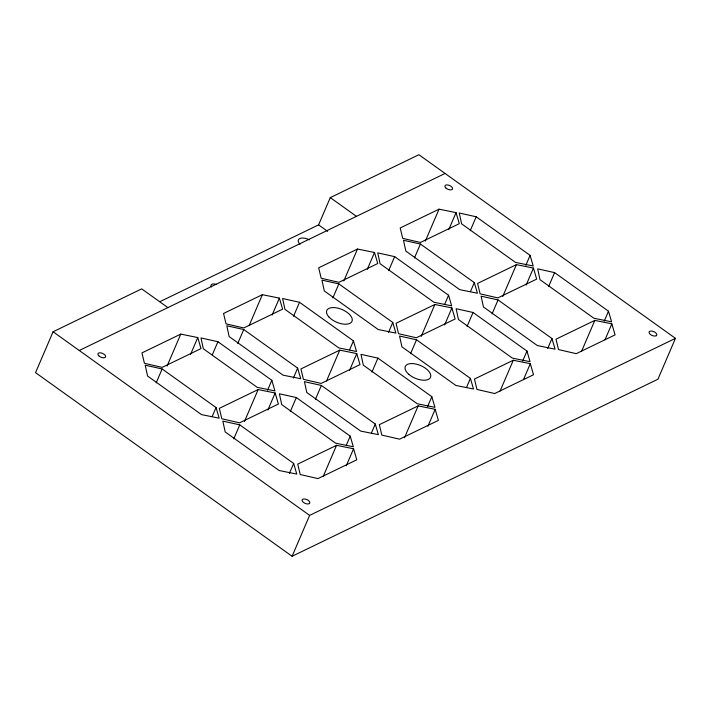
<?xml version="1.0" encoding="UTF-8"?>
<svg xmlns="http://www.w3.org/2000/svg" width="711" height="711" viewBox="0 0 711 711"><rect width="100%" height="100%" fill="white"/><g stroke="black" fill="none" stroke-linecap="round" stroke-linejoin="round"><path stroke-width="1.07" d="M167.885 307.605L141.702 288.87L53.076 331.761L35.55 372.644L292.097 556.278L657.924 379.239L675.45 338.356L418.903 154.722L330.277 197.614L318.59 224.872L159.948 301.642M156.153 382.918L162.135 368.956L145.195 365.196L147.559 376.012L201.462 414.593L219.139 418.175L216.037 407.536L162.135 368.956M167.085 366.023L180.763 334.117L197.774 337.556L201 348.603L162.17 367.391L144.431 363.303L141.933 352.905L180.763 334.117M190.512 354.505L197.774 337.556M212.367 354.682L217.922 341.715L200.982 337.956L203.337 348.772L257.24 387.353L274.926 390.926L271.824 380.296L217.922 341.715M237.758 343.484L243.74 329.522L226.8 325.762L229.155 336.579L283.058 375.159L300.744 378.741L297.642 368.111L243.74 329.522M249.117 325.594L262.359 294.683L279.379 298.122L282.605 309.169L243.775 327.958L226.036 323.869L223.538 313.471L262.359 294.683M212.189 416.513L216.037 407.536M272.117 315.08L279.379 298.122M233.786 438.829L239.767 424.867L222.827 421.108L225.191 431.924L279.094 470.504L296.771 474.086L293.67 463.448L239.767 424.867M244.468 421.481L258.146 389.566L275.157 393.005L278.383 404.052L239.554 422.849L221.814 418.761L219.317 408.354L258.146 389.566M293.545 316.244L299.527 302.282L282.587 298.522L284.942 309.338L338.845 347.919L356.531 351.492L353.429 340.862L299.527 302.282M267.549 390.268L271.824 380.296M267.896 409.963L275.157 393.005M293.367 378.083L297.642 368.111M332.89 297.847L338.871 283.885L321.932 280.125L324.296 290.941L378.199 329.522L395.876 333.095L392.774 322.465L338.871 283.885M343.822 280.952L357.491 249.037L374.51 252.485L377.737 263.532L338.907 282.32L321.168 278.232L318.67 267.834L357.491 249.037M290.328 411.509L296.318 397.556L279.379 393.787L281.734 404.603L335.636 443.193L353.323 446.766L350.221 436.136L296.318 397.556M367.249 269.433L374.51 252.485M315.391 399.395L321.372 385.433L304.432 381.674L306.796 392.49L360.699 431.079L378.376 434.652L375.275 424.023L321.372 385.433M326.5 381.052L339.742 350.132L356.762 353.58L359.988 364.619L321.159 383.416L303.419 379.327L300.922 368.929L339.742 350.132M289.395 473.428L293.67 463.448M349.581 349.839L353.429 340.862M388.677 270.598L394.658 256.644L377.719 252.876L380.074 263.701L433.977 302.282L451.663 305.854L448.561 295.225L394.658 256.644M349.501 370.529L356.762 353.58M414.433 257.986L420.414 244.024L403.475 240.265L405.83 251.081L459.733 289.661L477.419 293.234L474.317 282.605L420.414 244.024M323.301 476.237L336.552 445.326L353.571 448.765L356.789 459.813L317.968 478.601L300.22 474.521L297.722 464.114L336.552 445.326M425.356 241.091L439.034 209.176L456.053 212.625L459.279 223.672L420.45 242.46L402.71 238.372L400.204 227.973L439.034 209.176M292.097 556.278L309.623 515.395L675.45 338.356M388.499 332.437L392.774 322.465M371.933 372.084L377.923 358.122L360.984 354.362L363.339 365.178L417.241 403.759L434.928 407.332L431.826 396.702L377.923 358.122M346.373 445.113L350.221 436.136M346.301 465.723L353.571 448.765M448.792 229.573L456.053 212.625M371.426 432.99L375.275 424.023M410.523 353.758L416.504 339.796L399.564 336.036L401.928 346.852L455.831 385.433L473.508 389.015L470.406 378.376L416.504 339.796M421.205 336.401L434.874 304.495L451.894 307.934L455.12 318.981L416.291 337.769L398.551 333.69L396.054 323.283L434.874 304.495M470.211 230.737L476.201 216.784L459.262 213.016L461.617 223.841L515.519 262.421L533.206 265.994L530.104 255.365L476.201 216.784M444.713 304.201L448.561 295.225M444.633 324.891L451.894 307.934M404.479 437.807L418.157 405.892L435.176 409.332L438.394 420.379L399.573 439.176L381.825 435.088L379.327 424.68L418.157 405.892M470.469 291.581L474.317 282.605M427.551 406.674L431.826 396.702M467.065 326.438L473.055 312.476L456.115 308.716L458.471 319.532L512.373 358.113L530.059 361.695L526.958 351.056L473.055 312.476M427.906 426.289L435.176 409.332M492.065 313.898L498.047 299.935L481.107 296.176L483.462 306.992L537.365 345.573L555.051 349.154L551.949 338.516L498.047 299.935M502.739 296.54L516.417 264.634L533.437 268.074L536.663 279.121L497.833 297.909L480.094 293.83L477.588 283.422L516.417 264.634M466.558 387.353L470.406 378.376M525.829 265.336L530.104 255.365M526.176 285.031L533.437 268.074M500.037 391.166L513.289 360.255L530.308 363.694L533.526 374.741L494.705 393.53L476.957 389.441L474.459 379.043L513.289 360.255M548.608 286.577L554.589 272.615L537.658 268.856L540.013 279.672L593.916 318.252L611.593 321.834L608.492 311.196L554.589 272.615M522.683 361.037L526.958 351.056M523.465 379.647L530.308 363.694M547.674 348.488L551.949 338.516M581.58 351.305L594.831 320.394L611.851 323.834L615.068 334.881L576.239 353.669L558.499 349.581L556.002 339.183L594.831 320.394M604.226 321.176L608.492 311.196M605.008 339.787L611.851 323.834M79.25 350.496L445.077 173.457M330.277 197.614L356.451 216.348M318.59 224.872L327.62 231.333M53.076 331.761L309.623 515.395M211.363 286.889A5.315 2.675 23.2 0 1 216.42 284.444M300.06 244.326A8.754 4.399 23.2 0 1 299.758 238.54A8.754 4.399 23.2 0 1 309.347 239.829M309.454 503.477L308.903 503.797A4.115 2.071 23.2 0 1 304.29 502.944L303.446 502.366A4.115 2.071 23.2 0 1 302.815 499.22A4.115 2.071 23.2 0 1 307.925 500.171A4.115 2.071 23.2 0 1 309.454 503.477M656.28 335.672L655.666 335.939A4.115 2.071 23.2 0 1 650.441 334.472A4.115 2.071 23.2 0 1 649.765 331.308A4.115 2.071 23.2 0 1 654.867 332.233L655.675 332.828A4.115 2.071 23.2 0 1 656.28 335.672M408.789 374.315A13.722 6.906 23.2 0 0 430.368 377.603A13.722 6.906 23.2 0 0 414.54 363.783A13.722 6.906 23.2 0 0 408.789 374.315M329.122 317.195A13.722 6.906 23.2 0 0 351.296 322.359A13.722 6.906 23.2 0 0 337.752 308.103A13.722 6.906 23.2 0 0 329.122 317.195M98.776 355.784A4.115 2.071 23.2 0 0 105.388 357.198A4.115 2.071 23.2 0 0 101.149 352.94A4.115 2.071 23.2 0 0 98.776 355.784M445.744 187.864A4.115 2.071 23.2 0 0 452.365 189.277A4.115 2.071 23.2 0 0 448.117 185.029A4.115 2.071 23.2 0 0 445.744 187.864"/></g></svg>
